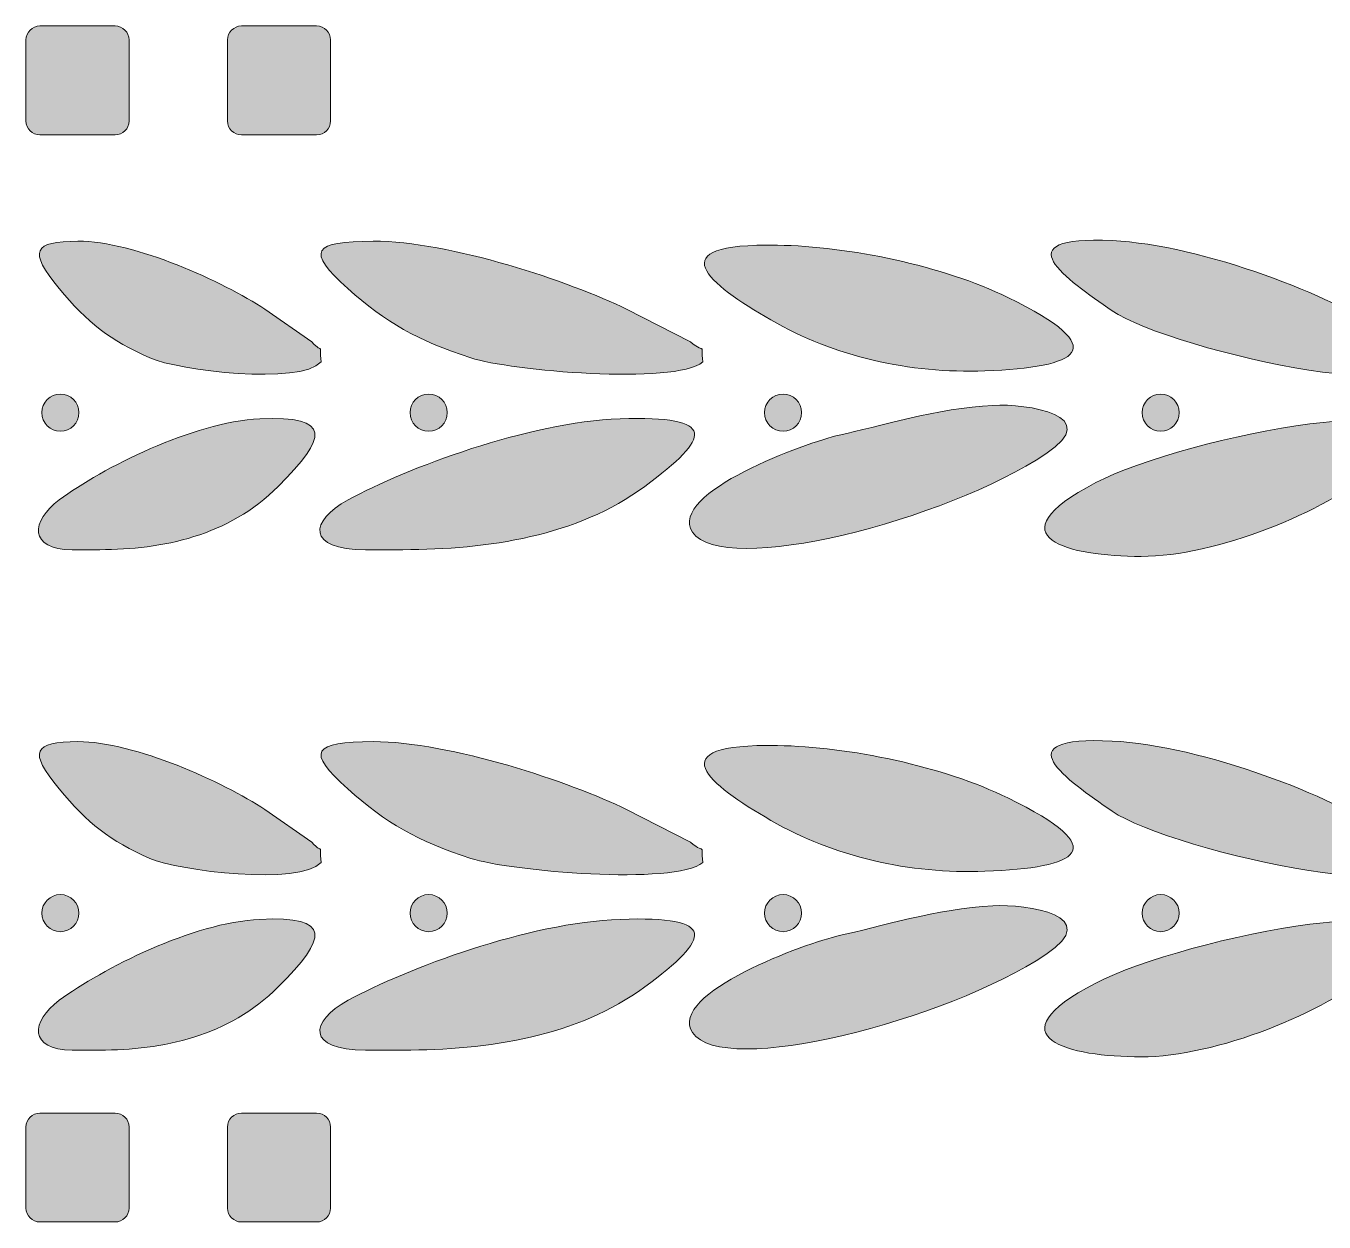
# Model space of a CAD drawing. Header units: inches. Extents: x -128 to 724, y -4 to 847.
# Drawn here: x -64.1 to 63.1, y 535.6 to 652.8 of the extents above; entities that cross this region are included whole.
import ezdxf

# ---------------------------------------------------------------- set-up
doc = ezdxf.new("R2010")
doc.units = ezdxf.units.IN
doc.header["$MEASUREMENT"] = 0
doc.layers.add('图层 1', color=7, linetype='Continuous')

# ---------------------------------------------------------------- blocks, each defined once
blk = doc.blocks.new('block 2')
at = {"layer": '图层 1', "true_color": 0xffffff}
h = blk.add_hatch(color=7, dxfattribs=at)
h.dxf.hatch_style = 2
edge = h.paths.add_edge_path()
edge.add_spline(control_points=[(-55.4, 652.82), (-55.4, 652.82), (-62.78, 652.82), (-62.78, 652.82), (-63.53, 652.82), (-64.15, 652.21), (-64.15, 651.46), (-64.15, 651.46), (-64.15, 643.51), (-64.15, 643.51), (-64.15, 642.76), (-63.53, 642.14), (-62.78, 642.14), (-62.78, 642.14), (-55.4, 642.14), (-55.4, 642.14), (-54.65, 642.14), (-54.04, 642.76), (-54.04, 643.51), (-54.04, 643.51), (-54.04, 651.46), (-54.04, 651.46), (-54.04, 652.21), (-54.65, 652.82), (-55.4, 652.82)], knot_values=[0, 0, 0, 0, 1, 1, 1, 2, 2, 2, 3, 3, 3, 4, 4, 4, 5, 5, 5, 6, 6, 6, 7, 7, 7, 8, 8, 8, 8], degree=3, periodic=1)
h = blk.add_hatch(color=7, dxfattribs=at)
h.dxf.hatch_style = 2
edge = h.paths.add_edge_path()
edge.add_spline(control_points=[(-35.65, 652.82), (-35.65, 652.82), (-43.02, 652.82), (-43.02, 652.82), (-43.77, 652.82), (-44.38, 652.21), (-44.38, 651.46), (-44.38, 651.46), (-44.38, 643.51), (-44.38, 643.51), (-44.38, 642.76), (-43.77, 642.14), (-43.02, 642.14), (-43.02, 642.14), (-35.65, 642.14), (-35.65, 642.14), (-34.89, 642.14), (-34.28, 642.76), (-34.28, 643.51), (-34.28, 643.51), (-34.28, 651.46), (-34.28, 651.46), (-34.28, 652.21), (-34.89, 652.82), (-35.65, 652.82)], knot_values=[0, 0, 0, 0, 1, 1, 1, 2, 2, 2, 3, 3, 3, 4, 4, 4, 5, 5, 5, 6, 6, 6, 7, 7, 7, 8, 8, 8, 8], degree=3, periodic=1)
h = blk.add_hatch(color=7, dxfattribs=at)
h.dxf.hatch_style = 2
edge = h.paths.add_edge_path()
edge.add_spline(control_points=[(-60.9, 627.09), (-58.1, 623.71), (-55.91, 622.01), (-51.99, 620.28), (-49.21, 619.04), (-37.28, 617.59), (-35.21, 619.88), (-35.42, 621.97), (-34.88, 620.53), (-36.12, 621.86), (-36.12, 621.86), (-40.73, 625.06), (-40.73, 625.06), (-44.76, 627.73), (-53.51, 631.74), (-59.05, 631.72), (-63.43, 631.71), (-63.95, 630.78), (-60.9, 627.09)], knot_values=[0, 0, 0, 0, 1, 1, 1, 2, 2, 2, 3, 3, 3, 4, 4, 4, 5, 5, 5, 6, 6, 6, 6], degree=3, periodic=1)
h = blk.add_hatch(color=7, dxfattribs=at)
h.dxf.hatch_style = 2
edge = h.paths.add_edge_path()
edge.add_spline(control_points=[(1, 621.86), (1, 621.86), (-5.26, 625.06), (-5.26, 625.06), (-10.71, 627.73), (-22.58, 631.74), (-30.1, 631.72), (-36.03, 631.71), (-36.73, 630.78), (-32.6, 627.09), (-28.8, 623.71), (-25.83, 622.01), (-20.52, 620.28), (-16.73, 619.04), (-0.58, 617.59), (2.23, 619.88), (1.94, 621.97), (2.67, 620.53), (1, 621.86)], knot_values=[0, 0, 0, 0, 1, 1, 1, 2, 2, 2, 3, 3, 3, 4, 4, 4, 5, 5, 5, 6, 6, 6, 6], degree=3, periodic=1)
h = blk.add_hatch(color=7, dxfattribs=at)
h.dxf.hatch_style = 2
edge = h.paths.add_edge_path()
edge.add_spline(control_points=[(9.54, 631.33), (-2.31, 631.53), (2.75, 627.56), (8.9, 624), (15.08, 620.42), (22.48, 618.73), (29.87, 619.01), (39.08, 619.37), (42.59, 621.09), (32.14, 626.2), (25.77, 629.32), (16.54, 631.22), (9.54, 631.33)], knot_values=[0, 0, 0, 0, 1, 1, 1, 2, 2, 2, 3, 3, 3, 4, 4, 4, 4], degree=3, periodic=1)
h = blk.add_hatch(color=7, dxfattribs=at)
h.dxf.hatch_style = 2
edge = h.paths.add_edge_path()
edge.add_spline(control_points=[(68.33, 623.09), (64.64, 626.12), (51.19, 631.38), (42.36, 631.78), (31.56, 632.27), (37.84, 628.05), (42.35, 624.9), (47.91, 621.01), (79.6, 613.87), (68.33, 623.09)], knot_values=[0, 0, 0, 0, 1, 1, 1, 2, 2, 2, 3, 3, 3, 3], degree=3, periodic=1)
h = blk.add_hatch(color=7, dxfattribs=at)
h.dxf.hatch_style = 2
edge = h.paths.add_edge_path()
edge.add_spline(control_points=[(45.19, 600.82), (52.57, 600.82), (63.18, 605.14), (68.25, 609.42), (78.97, 618.49), (49.31, 612.52), (40.75, 608.05), (30.43, 602.67), (38.17, 600.82), (45.19, 600.82)], knot_values=[0, 0, 0, 0, 1, 1, 1, 2, 2, 2, 3, 3, 3, 3], degree=3, periodic=1)
h = blk.add_hatch(color=7, dxfattribs=at)
h.dxf.hatch_style = 2
edge = h.paths.add_edge_path()
edge.add_spline(control_points=[(-58.96, 614.92), (-58.96, 615.92), (-59.77, 616.73), (-60.78, 616.73), (-61.77, 616.73), (-62.59, 615.92), (-62.59, 614.92), (-62.59, 613.91), (-61.77, 613.09), (-60.78, 613.09), (-59.77, 613.09), (-58.96, 613.91), (-58.96, 614.92)], knot_values=[0, 0, 0, 0, 1, 1, 1, 2, 2, 2, 3, 3, 3, 4, 4, 4, 4], degree=3, periodic=1)
h = blk.add_hatch(color=7, dxfattribs=at)
h.dxf.hatch_style = 2
edge = h.paths.add_edge_path()
edge.add_spline(control_points=[(-26.48, 614.92), (-26.48, 613.91), (-25.66, 613.09), (-24.66, 613.09), (-23.66, 613.09), (-22.84, 613.91), (-22.84, 614.92), (-22.84, 615.92), (-23.66, 616.73), (-24.66, 616.73), (-25.66, 616.73), (-26.48, 615.92), (-26.48, 614.92)], knot_values=[0, 0, 0, 0, 1, 1, 1, 2, 2, 2, 3, 3, 3, 4, 4, 4, 4], degree=3, periodic=1)
h = blk.add_hatch(color=7, dxfattribs=at)
h.dxf.hatch_style = 2
edge = h.paths.add_edge_path()
edge.add_spline(control_points=[(8.27, 614.92), (8.27, 613.91), (9.09, 613.09), (10.09, 613.09), (11.09, 613.09), (11.91, 613.91), (11.91, 614.92), (11.91, 615.92), (11.09, 616.73), (10.09, 616.73), (9.09, 616.73), (8.27, 615.92), (8.27, 614.92)], knot_values=[0, 0, 0, 0, 1, 1, 1, 2, 2, 2, 3, 3, 3, 4, 4, 4, 4], degree=3, periodic=1)
h = blk.add_hatch(color=7, dxfattribs=at)
h.dxf.hatch_style = 2
edge = h.paths.add_edge_path()
edge.add_spline(control_points=[(48.92, 614.92), (48.92, 615.92), (48.11, 616.73), (47.11, 616.73), (46.11, 616.73), (45.3, 615.92), (45.3, 614.92), (45.3, 613.91), (46.11, 613.09), (47.11, 613.09), (48.11, 613.09), (48.92, 613.91), (48.92, 614.92)], knot_values=[0, 0, 0, 0, 1, 1, 1, 2, 2, 2, 3, 3, 3, 4, 4, 4, 4], degree=3, periodic=1)
h = blk.add_hatch(color=7, dxfattribs=at)
h.dxf.hatch_style = 2
edge = h.paths.add_edge_path()
edge.add_spline(control_points=[(35.85, 610.86), (41.63, 614.69), (34.04, 615.8), (30.65, 615.63), (25.27, 615.37), (19.35, 613.51), (15.6, 612.71), (12.47, 612.03), (-1.29, 607.04), (1.21, 603.21), (4.16, 598.71), (26.1, 604.38), (35.85, 610.86)], knot_values=[0, 0, 0, 0, 1, 1, 1, 2, 2, 2, 3, 3, 3, 4, 4, 4, 4], degree=3, periodic=1)
h = blk.add_hatch(color=7, dxfattribs=at)
h.dxf.hatch_style = 2
edge = h.paths.add_edge_path()
edge.add_spline(control_points=[(-59.63, 601.48), (-59.63, 601.48), (-56.92, 601.48), (-56.92, 601.48), (-50.75, 601.48), (-44.27, 602.82), (-39.42, 607.68), (-34.57, 612.52), (-34.09, 614.63), (-41.2, 614.3), (-47.86, 613.99), (-56.64, 609.48), (-60.88, 606.36), (-63.68, 604.29), (-63.89, 601.48), (-59.63, 601.48)], knot_values=[0, 0, 0, 0, 1, 1, 1, 2, 2, 2, 3, 3, 3, 4, 4, 4, 5, 5, 5, 5], degree=3, periodic=1)
h = blk.add_hatch(color=7, dxfattribs=at)
h.dxf.hatch_style = 2
edge = h.paths.add_edge_path()
edge.add_spline(control_points=[(-30.87, 601.48), (-30.87, 601.48), (-27.2, 601.48), (-27.2, 601.48), (-18.83, 601.48), (-10.06, 602.82), (-3.47, 607.68), (3.09, 612.52), (3.75, 614.63), (-5.9, 614.3), (-14.92, 613.99), (-26.82, 609.48), (-32.56, 606.36), (-36.37, 604.29), (-36.65, 601.48), (-30.87, 601.48)], knot_values=[0, 0, 0, 0, 1, 1, 1, 2, 2, 2, 3, 3, 3, 4, 4, 4, 5, 5, 5, 5], degree=3, periodic=1)
h = blk.add_hatch(color=7, dxfattribs=at)
h.dxf.hatch_style = 2
edge = h.paths.add_edge_path()
edge.add_spline(control_points=[(68.33, 574.04), (64.64, 577.05), (51.19, 582.31), (42.36, 582.72), (31.56, 583.21), (37.84, 578.99), (42.35, 575.84), (47.91, 571.95), (79.6, 564.81), (68.33, 574.04)], knot_values=[0, 0, 0, 0, 1, 1, 1, 2, 2, 2, 3, 3, 3, 3], degree=3, periodic=1)
h = blk.add_hatch(color=7, dxfattribs=at)
h.dxf.hatch_style = 2
edge = h.paths.add_edge_path()
edge.add_spline(control_points=[(-36.12, 572.79), (-36.12, 572.79), (-40.73, 576.01), (-40.73, 576.01), (-44.76, 578.68), (-53.51, 582.67), (-59.05, 582.66), (-63.43, 582.65), (-63.95, 581.72), (-60.9, 578.04), (-58.1, 574.64), (-55.91, 572.96), (-51.99, 571.21), (-49.21, 569.98), (-37.28, 568.53), (-35.21, 570.82), (-35.42, 572.92), (-34.88, 571.47), (-36.12, 572.79)], knot_values=[0, 0, 0, 0, 1, 1, 1, 2, 2, 2, 3, 3, 3, 4, 4, 4, 5, 5, 5, 6, 6, 6, 6], degree=3, periodic=1)
h = blk.add_hatch(color=7, dxfattribs=at)
h.dxf.hatch_style = 2
edge = h.paths.add_edge_path()
edge.add_spline(control_points=[(2.23, 570.82), (1.94, 572.92), (2.67, 571.47), (1, 572.79), (1, 572.79), (-5.26, 576.01), (-5.26, 576.01), (-10.71, 578.68), (-22.58, 582.67), (-30.1, 582.66), (-36.03, 582.65), (-36.73, 581.72), (-32.6, 578.04), (-28.8, 574.64), (-25.83, 572.96), (-20.52, 571.21), (-16.73, 569.98), (-0.58, 568.53), (2.23, 570.82)], knot_values=[0, 0, 0, 0, 1, 1, 1, 2, 2, 2, 3, 3, 3, 4, 4, 4, 5, 5, 5, 6, 6, 6, 6], degree=3, periodic=1)
h = blk.add_hatch(color=7, dxfattribs=at)
h.dxf.hatch_style = 2
edge = h.paths.add_edge_path()
edge.add_spline(control_points=[(29.87, 569.95), (39.08, 570.3), (42.59, 572.03), (32.14, 577.14), (25.77, 580.26), (16.54, 582.16), (9.54, 582.28), (-2.31, 582.47), (2.75, 578.5), (8.9, 574.94), (15.08, 571.36), (22.48, 569.68), (29.87, 569.95)], knot_values=[0, 0, 0, 0, 1, 1, 1, 2, 2, 2, 3, 3, 3, 4, 4, 4, 4], degree=3, periodic=1)
h = blk.add_hatch(color=7, dxfattribs=at)
h.dxf.hatch_style = 2
edge = h.paths.add_edge_path()
edge.add_spline(control_points=[(40.75, 558.99), (30.43, 553.62), (38.17, 551.76), (45.19, 551.76), (52.57, 551.76), (63.18, 556.08), (68.25, 560.36), (78.97, 569.44), (49.32, 563.47), (40.75, 558.99)], knot_values=[0, 0, 0, 0, 1, 1, 1, 2, 2, 2, 3, 3, 3, 3], degree=3, periodic=1)
h = blk.add_hatch(color=7, dxfattribs=at)
h.dxf.hatch_style = 2
edge = h.paths.add_edge_path()
edge.add_spline(control_points=[(-58.96, 565.85), (-58.96, 566.85), (-59.77, 567.67), (-60.78, 567.67), (-61.77, 567.67), (-62.59, 566.85), (-62.59, 565.85), (-62.59, 564.85), (-61.77, 564.03), (-60.78, 564.03), (-59.77, 564.03), (-58.96, 564.85), (-58.96, 565.85)], knot_values=[0, 0, 0, 0, 1, 1, 1, 2, 2, 2, 3, 3, 3, 4, 4, 4, 4], degree=3, periodic=1)
h = blk.add_hatch(color=7, dxfattribs=at)
h.dxf.hatch_style = 2
edge = h.paths.add_edge_path()
edge.add_spline(control_points=[(-26.48, 565.85), (-26.48, 564.85), (-25.66, 564.03), (-24.66, 564.03), (-23.66, 564.03), (-22.84, 564.85), (-22.84, 565.85), (-22.84, 566.85), (-23.66, 567.67), (-24.66, 567.67), (-25.66, 567.67), (-26.48, 566.85), (-26.48, 565.85)], knot_values=[0, 0, 0, 0, 1, 1, 1, 2, 2, 2, 3, 3, 3, 4, 4, 4, 4], degree=3, periodic=1)
h = blk.add_hatch(color=7, dxfattribs=at)
h.dxf.hatch_style = 2
edge = h.paths.add_edge_path()
edge.add_spline(control_points=[(8.27, 565.85), (8.27, 564.85), (9.09, 564.03), (10.09, 564.03), (11.09, 564.03), (11.91, 564.85), (11.91, 565.85), (11.91, 566.85), (11.09, 567.67), (10.09, 567.67), (9.09, 567.67), (8.27, 566.85), (8.27, 565.85)], knot_values=[0, 0, 0, 0, 1, 1, 1, 2, 2, 2, 3, 3, 3, 4, 4, 4, 4], degree=3, periodic=1)
h = blk.add_hatch(color=7, dxfattribs=at)
h.dxf.hatch_style = 2
edge = h.paths.add_edge_path()
edge.add_spline(control_points=[(45.3, 565.85), (45.3, 564.85), (46.11, 564.03), (47.11, 564.03), (48.11, 564.03), (48.92, 564.85), (48.92, 565.85), (48.92, 566.85), (48.11, 567.67), (47.11, 567.67), (46.11, 567.67), (45.3, 566.85), (45.3, 565.85)], knot_values=[0, 0, 0, 0, 1, 1, 1, 2, 2, 2, 3, 3, 3, 4, 4, 4, 4], degree=3, periodic=1)
h = blk.add_hatch(color=7, dxfattribs=at)
h.dxf.hatch_style = 2
edge = h.paths.add_edge_path()
edge.add_spline(control_points=[(30.65, 566.57), (25.27, 566.3), (19.35, 564.45), (15.6, 563.64), (12.47, 562.98), (-1.29, 557.97), (1.21, 554.15), (4.16, 549.65), (26.1, 555.32), (35.85, 561.79), (41.63, 565.63), (34.04, 566.74), (30.65, 566.57)], knot_values=[0, 0, 0, 0, 1, 1, 1, 2, 2, 2, 3, 3, 3, 4, 4, 4, 4], degree=3, periodic=1)
h = blk.add_hatch(color=7, dxfattribs=at)
h.dxf.hatch_style = 2
edge = h.paths.add_edge_path()
edge.add_spline(control_points=[(-59.63, 552.42), (-59.63, 552.42), (-56.92, 552.42), (-56.92, 552.42), (-50.75, 552.42), (-44.27, 553.76), (-39.42, 558.61), (-34.57, 563.46), (-34.09, 565.58), (-41.2, 565.24), (-47.86, 564.92), (-56.64, 560.42), (-60.88, 557.3), (-63.68, 555.24), (-63.89, 552.42), (-59.63, 552.42)], knot_values=[0, 0, 0, 0, 1, 1, 1, 2, 2, 2, 3, 3, 3, 4, 4, 4, 5, 5, 5, 5], degree=3, periodic=1)
h = blk.add_hatch(color=7, dxfattribs=at)
h.dxf.hatch_style = 2
edge = h.paths.add_edge_path()
edge.add_spline(control_points=[(-5.89, 565.24), (-14.92, 564.92), (-26.82, 560.42), (-32.56, 557.3), (-36.37, 555.23), (-36.65, 552.42), (-30.87, 552.42), (-30.87, 552.42), (-27.2, 552.42), (-27.2, 552.42), (-18.83, 552.42), (-10.06, 553.76), (-3.47, 558.61), (3.09, 563.46), (3.75, 565.58), (-5.89, 565.24)], knot_values=[0, 0, 0, 0, 1, 1, 1, 2, 2, 2, 3, 3, 3, 4, 4, 4, 5, 5, 5, 5], degree=3, periodic=1)
h = blk.add_hatch(color=7, dxfattribs=at)
h.dxf.hatch_style = 2
edge = h.paths.add_edge_path()
edge.add_spline(control_points=[(-55.4, 546.24), (-55.4, 546.24), (-62.78, 546.24), (-62.78, 546.24), (-63.53, 546.24), (-64.15, 545.63), (-64.15, 544.88), (-64.15, 544.88), (-64.15, 536.93), (-64.15, 536.93), (-64.15, 536.18), (-63.53, 535.57), (-62.78, 535.57), (-62.78, 535.57), (-55.4, 535.57), (-55.4, 535.57), (-54.65, 535.57), (-54.04, 536.18), (-54.04, 536.93), (-54.04, 536.93), (-54.04, 544.88), (-54.04, 544.88), (-54.04, 545.63), (-54.65, 546.24), (-55.4, 546.24)], knot_values=[0, 0, 0, 0, 1, 1, 1, 2, 2, 2, 3, 3, 3, 4, 4, 4, 5, 5, 5, 6, 6, 6, 7, 7, 7, 8, 8, 8, 8], degree=3, periodic=1)
h = blk.add_hatch(color=7, dxfattribs=at)
h.dxf.hatch_style = 2
edge = h.paths.add_edge_path()
edge.add_spline(control_points=[(-35.65, 546.24), (-35.65, 546.24), (-43.02, 546.24), (-43.02, 546.24), (-43.77, 546.24), (-44.38, 545.63), (-44.38, 544.88), (-44.38, 544.88), (-44.38, 536.93), (-44.38, 536.93), (-44.38, 536.18), (-43.77, 535.57), (-43.02, 535.57), (-43.02, 535.57), (-35.65, 535.57), (-35.65, 535.57), (-34.89, 535.57), (-34.28, 536.18), (-34.28, 536.93), (-34.28, 536.93), (-34.28, 544.88), (-34.28, 544.88), (-34.28, 545.63), (-34.89, 546.24), (-35.65, 546.24)], knot_values=[0, 0, 0, 0, 1, 1, 1, 2, 2, 2, 3, 3, 3, 4, 4, 4, 5, 5, 5, 6, 6, 6, 7, 7, 7, 8, 8, 8, 8], degree=3, periodic=1)
at = {"layer": '图层 1', "lineweight": 0}
for points, knots in [([(-55.4, 652.82), (-55.4, 652.82), (-62.78, 652.82), (-62.78, 652.82), (-63.53, 652.82), (-64.15, 652.21), (-64.15, 651.46), (-64.15, 651.46), (-64.15, 643.51), (-64.15, 643.51), (-64.15, 642.76), (-63.53, 642.14), (-62.78, 642.14), (-62.78, 642.14), (-55.4, 642.14), (-55.4, 642.14), (-54.65, 642.14), (-54.04, 642.76), (-54.04, 643.51), (-54.04, 643.51), (-54.04, 651.46), (-54.04, 651.46), (-54.04, 652.21), (-54.65, 652.82), (-55.4, 652.82)], [0, 0, 0, 0, 1, 1, 1, 2, 2, 2, 3, 3, 3, 4, 4, 4, 5, 5, 5, 6, 6, 6, 7, 7, 7, 8, 8, 8, 8]), ([(-35.65, 652.82), (-35.65, 652.82), (-43.02, 652.82), (-43.02, 652.82), (-43.77, 652.82), (-44.38, 652.21), (-44.38, 651.46), (-44.38, 651.46), (-44.38, 643.51), (-44.38, 643.51), (-44.38, 642.76), (-43.77, 642.14), (-43.02, 642.14), (-43.02, 642.14), (-35.65, 642.14), (-35.65, 642.14), (-34.89, 642.14), (-34.28, 642.76), (-34.28, 643.51), (-34.28, 643.51), (-34.28, 651.46), (-34.28, 651.46), (-34.28, 652.21), (-34.89, 652.82), (-35.65, 652.82)], [0, 0, 0, 0, 1, 1, 1, 2, 2, 2, 3, 3, 3, 4, 4, 4, 5, 5, 5, 6, 6, 6, 7, 7, 7, 8, 8, 8, 8]), ([(-60.9, 627.09), (-58.1, 623.71), (-55.91, 622.01), (-51.99, 620.28), (-49.21, 619.04), (-37.28, 617.59), (-35.21, 619.88), (-35.42, 621.97), (-34.88, 620.53), (-36.12, 621.86), (-36.12, 621.86), (-40.73, 625.06), (-40.73, 625.06), (-44.76, 627.73), (-53.51, 631.74), (-59.05, 631.72), (-63.43, 631.71), (-63.95, 630.78), (-60.9, 627.09)], [0, 0, 0, 0, 1, 1, 1, 2, 2, 2, 3, 3, 3, 4, 4, 4, 5, 5, 5, 6, 6, 6, 6]), ([(1, 621.86), (1, 621.86), (-5.26, 625.06), (-5.26, 625.06), (-10.71, 627.73), (-22.58, 631.74), (-30.1, 631.72), (-36.03, 631.71), (-36.73, 630.78), (-32.6, 627.09), (-28.8, 623.71), (-25.83, 622.01), (-20.52, 620.28), (-16.73, 619.04), (-0.58, 617.59), (2.23, 619.88), (1.94, 621.97), (2.67, 620.53), (1, 621.86)], [0, 0, 0, 0, 1, 1, 1, 2, 2, 2, 3, 3, 3, 4, 4, 4, 5, 5, 5, 6, 6, 6, 6]), ([(9.54, 631.33), (-2.31, 631.53), (2.75, 627.56), (8.9, 624), (15.08, 620.42), (22.48, 618.73), (29.87, 619.01), (39.08, 619.37), (42.59, 621.09), (32.14, 626.2), (25.77, 629.32), (16.54, 631.22), (9.54, 631.33)], [0, 0, 0, 0, 1, 1, 1, 2, 2, 2, 3, 3, 3, 4, 4, 4, 4]), ([(68.33, 623.09), (64.64, 626.12), (51.19, 631.38), (42.36, 631.78), (31.56, 632.27), (37.84, 628.05), (42.35, 624.9), (47.91, 621.01), (79.6, 613.87), (68.33, 623.09)], [0, 0, 0, 0, 1, 1, 1, 2, 2, 2, 3, 3, 3, 3]), ([(45.19, 600.82), (52.57, 600.82), (63.18, 605.14), (68.25, 609.42), (78.97, 618.49), (49.31, 612.52), (40.75, 608.05), (30.43, 602.67), (38.17, 600.82), (45.19, 600.82)], [0, 0, 0, 0, 1, 1, 1, 2, 2, 2, 3, 3, 3, 3]), ([(-58.96, 614.92), (-58.96, 615.92), (-59.77, 616.73), (-60.78, 616.73), (-61.77, 616.73), (-62.59, 615.92), (-62.59, 614.92), (-62.59, 613.91), (-61.77, 613.09), (-60.78, 613.09), (-59.77, 613.09), (-58.96, 613.91), (-58.96, 614.92)], [0, 0, 0, 0, 1, 1, 1, 2, 2, 2, 3, 3, 3, 4, 4, 4, 4]), ([(-26.48, 614.92), (-26.48, 613.91), (-25.66, 613.09), (-24.66, 613.09), (-23.66, 613.09), (-22.84, 613.91), (-22.84, 614.92), (-22.84, 615.92), (-23.66, 616.73), (-24.66, 616.73), (-25.66, 616.73), (-26.48, 615.92), (-26.48, 614.92)], [0, 0, 0, 0, 1, 1, 1, 2, 2, 2, 3, 3, 3, 4, 4, 4, 4]), ([(8.27, 614.92), (8.27, 613.91), (9.09, 613.09), (10.09, 613.09), (11.09, 613.09), (11.91, 613.91), (11.91, 614.92), (11.91, 615.92), (11.09, 616.73), (10.09, 616.73), (9.09, 616.73), (8.27, 615.92), (8.27, 614.92)], [0, 0, 0, 0, 1, 1, 1, 2, 2, 2, 3, 3, 3, 4, 4, 4, 4]), ([(48.92, 614.92), (48.92, 615.92), (48.11, 616.73), (47.11, 616.73), (46.11, 616.73), (45.3, 615.92), (45.3, 614.92), (45.3, 613.91), (46.11, 613.09), (47.11, 613.09), (48.11, 613.09), (48.92, 613.91), (48.92, 614.92)], [0, 0, 0, 0, 1, 1, 1, 2, 2, 2, 3, 3, 3, 4, 4, 4, 4]), ([(35.85, 610.86), (41.63, 614.69), (34.04, 615.8), (30.65, 615.63), (25.27, 615.37), (19.35, 613.51), (15.6, 612.71), (12.47, 612.03), (-1.29, 607.04), (1.21, 603.21), (4.16, 598.71), (26.1, 604.38), (35.85, 610.86)], [0, 0, 0, 0, 1, 1, 1, 2, 2, 2, 3, 3, 3, 4, 4, 4, 4]), ([(-59.63, 601.48), (-59.63, 601.48), (-56.92, 601.48), (-56.92, 601.48), (-50.75, 601.48), (-44.27, 602.82), (-39.42, 607.68), (-34.57, 612.52), (-34.09, 614.63), (-41.2, 614.3), (-47.86, 613.99), (-56.64, 609.48), (-60.88, 606.36), (-63.68, 604.29), (-63.89, 601.48), (-59.63, 601.48)], [0, 0, 0, 0, 1, 1, 1, 2, 2, 2, 3, 3, 3, 4, 4, 4, 5, 5, 5, 5]), ([(-30.87, 601.48), (-30.87, 601.48), (-27.2, 601.48), (-27.2, 601.48), (-18.83, 601.48), (-10.06, 602.82), (-3.47, 607.68), (3.09, 612.52), (3.75, 614.63), (-5.9, 614.3), (-14.92, 613.99), (-26.82, 609.48), (-32.56, 606.36), (-36.37, 604.29), (-36.65, 601.48), (-30.87, 601.48)], [0, 0, 0, 0, 1, 1, 1, 2, 2, 2, 3, 3, 3, 4, 4, 4, 5, 5, 5, 5]), ([(68.33, 574.04), (64.64, 577.05), (51.19, 582.31), (42.36, 582.72), (31.56, 583.21), (37.84, 578.99), (42.35, 575.84), (47.91, 571.95), (79.6, 564.81), (68.33, 574.04)], [0, 0, 0, 0, 1, 1, 1, 2, 2, 2, 3, 3, 3, 3]), ([(-36.12, 572.79), (-36.12, 572.79), (-40.73, 576.01), (-40.73, 576.01), (-44.76, 578.68), (-53.51, 582.67), (-59.05, 582.66), (-63.43, 582.65), (-63.95, 581.72), (-60.9, 578.04), (-58.1, 574.64), (-55.91, 572.96), (-51.99, 571.21), (-49.21, 569.98), (-37.28, 568.53), (-35.21, 570.82), (-35.42, 572.92), (-34.88, 571.47), (-36.12, 572.79)], [0, 0, 0, 0, 1, 1, 1, 2, 2, 2, 3, 3, 3, 4, 4, 4, 5, 5, 5, 6, 6, 6, 6]), ([(2.23, 570.82), (1.94, 572.92), (2.67, 571.47), (1, 572.79), (1, 572.79), (-5.26, 576.01), (-5.26, 576.01), (-10.71, 578.68), (-22.58, 582.67), (-30.1, 582.66), (-36.03, 582.65), (-36.73, 581.72), (-32.6, 578.04), (-28.8, 574.64), (-25.83, 572.96), (-20.52, 571.21), (-16.73, 569.98), (-0.58, 568.53), (2.23, 570.82)], [0, 0, 0, 0, 1, 1, 1, 2, 2, 2, 3, 3, 3, 4, 4, 4, 5, 5, 5, 6, 6, 6, 6]), ([(29.87, 569.95), (39.08, 570.3), (42.59, 572.03), (32.14, 577.14), (25.77, 580.26), (16.54, 582.16), (9.54, 582.28), (-2.31, 582.47), (2.75, 578.5), (8.9, 574.94), (15.08, 571.36), (22.48, 569.68), (29.87, 569.95)], [0, 0, 0, 0, 1, 1, 1, 2, 2, 2, 3, 3, 3, 4, 4, 4, 4]), ([(40.75, 558.99), (30.43, 553.62), (38.17, 551.76), (45.19, 551.76), (52.57, 551.76), (63.18, 556.08), (68.25, 560.36), (78.97, 569.44), (49.32, 563.47), (40.75, 558.99)], [0, 0, 0, 0, 1, 1, 1, 2, 2, 2, 3, 3, 3, 3]), ([(-58.96, 565.85), (-58.96, 566.85), (-59.77, 567.67), (-60.78, 567.67), (-61.77, 567.67), (-62.59, 566.85), (-62.59, 565.85), (-62.59, 564.85), (-61.77, 564.03), (-60.78, 564.03), (-59.77, 564.03), (-58.96, 564.85), (-58.96, 565.85)], [0, 0, 0, 0, 1, 1, 1, 2, 2, 2, 3, 3, 3, 4, 4, 4, 4]), ([(-26.48, 565.85), (-26.48, 564.85), (-25.66, 564.03), (-24.66, 564.03), (-23.66, 564.03), (-22.84, 564.85), (-22.84, 565.85), (-22.84, 566.85), (-23.66, 567.67), (-24.66, 567.67), (-25.66, 567.67), (-26.48, 566.85), (-26.48, 565.85)], [0, 0, 0, 0, 1, 1, 1, 2, 2, 2, 3, 3, 3, 4, 4, 4, 4]), ([(8.27, 565.85), (8.27, 564.85), (9.09, 564.03), (10.09, 564.03), (11.09, 564.03), (11.91, 564.85), (11.91, 565.85), (11.91, 566.85), (11.09, 567.67), (10.09, 567.67), (9.09, 567.67), (8.27, 566.85), (8.27, 565.85)], [0, 0, 0, 0, 1, 1, 1, 2, 2, 2, 3, 3, 3, 4, 4, 4, 4]), ([(45.3, 565.85), (45.3, 564.85), (46.11, 564.03), (47.11, 564.03), (48.11, 564.03), (48.92, 564.85), (48.92, 565.85), (48.92, 566.85), (48.11, 567.67), (47.11, 567.67), (46.11, 567.67), (45.3, 566.85), (45.3, 565.85)], [0, 0, 0, 0, 1, 1, 1, 2, 2, 2, 3, 3, 3, 4, 4, 4, 4]), ([(30.65, 566.57), (25.27, 566.3), (19.35, 564.45), (15.6, 563.64), (12.47, 562.98), (-1.29, 557.97), (1.21, 554.15), (4.16, 549.65), (26.1, 555.32), (35.85, 561.79), (41.63, 565.63), (34.04, 566.74), (30.65, 566.57)], [0, 0, 0, 0, 1, 1, 1, 2, 2, 2, 3, 3, 3, 4, 4, 4, 4]), ([(-59.63, 552.42), (-59.63, 552.42), (-56.92, 552.42), (-56.92, 552.42), (-50.75, 552.42), (-44.27, 553.76), (-39.42, 558.61), (-34.57, 563.46), (-34.09, 565.58), (-41.2, 565.24), (-47.86, 564.92), (-56.64, 560.42), (-60.88, 557.3), (-63.68, 555.24), (-63.89, 552.42), (-59.63, 552.42)], [0, 0, 0, 0, 1, 1, 1, 2, 2, 2, 3, 3, 3, 4, 4, 4, 5, 5, 5, 5]), ([(-5.89, 565.24), (-14.92, 564.92), (-26.82, 560.42), (-32.56, 557.3), (-36.37, 555.23), (-36.65, 552.42), (-30.87, 552.42), (-30.87, 552.42), (-27.2, 552.42), (-27.2, 552.42), (-18.83, 552.42), (-10.06, 553.76), (-3.47, 558.61), (3.09, 563.46), (3.75, 565.58), (-5.89, 565.24)], [0, 0, 0, 0, 1, 1, 1, 2, 2, 2, 3, 3, 3, 4, 4, 4, 5, 5, 5, 5]), ([(-55.4, 546.24), (-55.4, 546.24), (-62.78, 546.24), (-62.78, 546.24), (-63.53, 546.24), (-64.15, 545.63), (-64.15, 544.88), (-64.15, 544.88), (-64.15, 536.93), (-64.15, 536.93), (-64.15, 536.18), (-63.53, 535.57), (-62.78, 535.57), (-62.78, 535.57), (-55.4, 535.57), (-55.4, 535.57), (-54.65, 535.57), (-54.04, 536.18), (-54.04, 536.93), (-54.04, 536.93), (-54.04, 544.88), (-54.04, 544.88), (-54.04, 545.63), (-54.65, 546.24), (-55.4, 546.24)], [0, 0, 0, 0, 1, 1, 1, 2, 2, 2, 3, 3, 3, 4, 4, 4, 5, 5, 5, 6, 6, 6, 7, 7, 7, 8, 8, 8, 8]), ([(-35.65, 546.24), (-35.65, 546.24), (-43.02, 546.24), (-43.02, 546.24), (-43.77, 546.24), (-44.38, 545.63), (-44.38, 544.88), (-44.38, 544.88), (-44.38, 536.93), (-44.38, 536.93), (-44.38, 536.18), (-43.77, 535.57), (-43.02, 535.57), (-43.02, 535.57), (-35.65, 535.57), (-35.65, 535.57), (-34.89, 535.57), (-34.28, 536.18), (-34.28, 536.93), (-34.28, 536.93), (-34.28, 544.88), (-34.28, 544.88), (-34.28, 545.63), (-34.89, 546.24), (-35.65, 546.24)], [0, 0, 0, 0, 1, 1, 1, 2, 2, 2, 3, 3, 3, 4, 4, 4, 5, 5, 5, 6, 6, 6, 7, 7, 7, 8, 8, 8, 8])]:
    blk.add_open_spline(points, degree=3, knots=knots, dxfattribs=at)

msp = doc.modelspace()

# ---------------------------------------------------------------- block references
at = {"layer": '图层 1'}
msp.add_blockref('block 2', (0, 0), dxfattribs=at)

doc.saveas('drawing.dxf')
